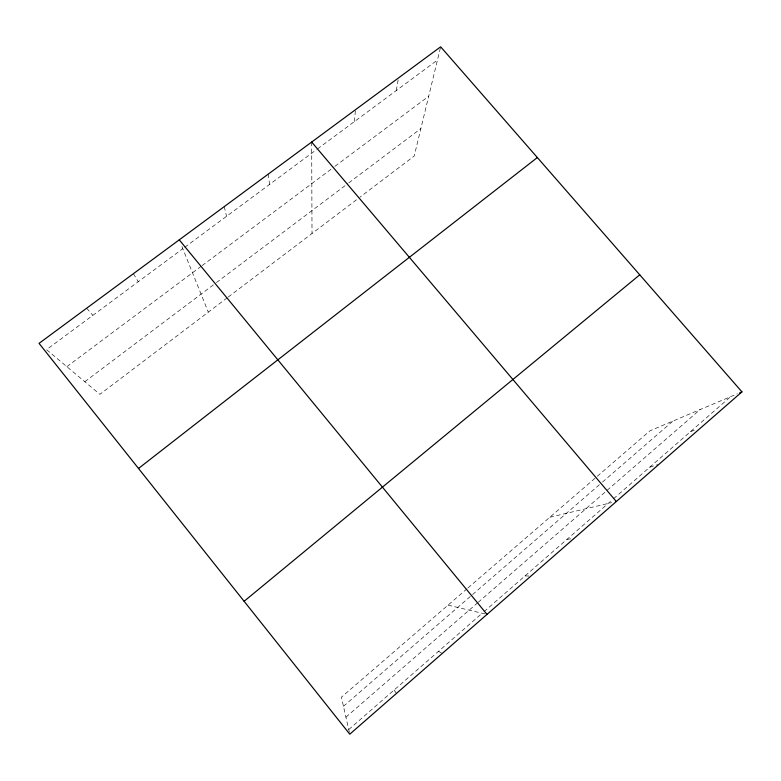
<?xml version="1.0" encoding="UTF-8"?>
<svg xmlns="http://www.w3.org/2000/svg" width="781" height="781" viewBox="0 0 781 781"><rect width="100%" height="100%" fill="white"/><g stroke="black" fill="none" stroke-linecap="round" stroke-linejoin="round"><path stroke-width="0.59" stroke-dasharray="3.9 2.93" d="M354.398 121.592L355.482 109.711M396.309 90.547L398.466 77.973M440.396 47.914L414.223 156.024L359.836 197.261M348.736 729.591L482.199 613.251M484.015 611.669L612.675 499.518M613.573 498.727L730.713 396.621M345.924 717.183L477.259 603.127M478.157 602.336L700.137 409.556M343.455 706.297L601.585 482.853M602.483 482.072L672.988 421.037M467.067 588.708L341.395 697.208L349.527 733.037M467.975 587.927L596.401 477.064M597.299 476.283L650.056 430.741L737.459 393.77M227.261 297.766L99.87 394.346L46.548 349.654L182.803 248.709M228.218 297.044L358.889 197.974M84.797 381.714L215.507 283.269M216.464 282.537L347.848 183.584M348.814 182.852L420.871 128.582M66.863 366.68L201.156 266.321M202.123 265.599L334.053 166.997M335.02 166.275L428.691 96.268M184.755 247.274L316.569 149.62M317.535 148.898L437.458 60.059M690.629 431.561L695.188 429.853M649.782 467.165L657.866 464.627M549.844 517.247L611.65 502.632M566.957 539.368L574.055 538.421M524.978 575.958L530.963 576.036M448.021 605.148L486.055 614.169M438.58 651.276L442.192 653.531M86.681 308.192L92.822 315.378M394.102 690.043L396.455 693.45M133.405 273.692L138.237 281.736M181.914 246.493L208.302 312.136M224.215 206.633L226.568 216.298M268.352 174.046L269.523 184.472M311.678 142.054L312.01 233.519"/><path stroke-width="1.17" d="M741.95 391.867L349.781 734.189L39.05 343.367L440.66 46.811L741.95 391.867L739.705 392.823M244.121 601.282L639.746 274.824M138.51 468.463L537.348 157.547M311.678 142.054L616.316 501.529M179.249 239.845L487.012 614.403"/></g></svg>
